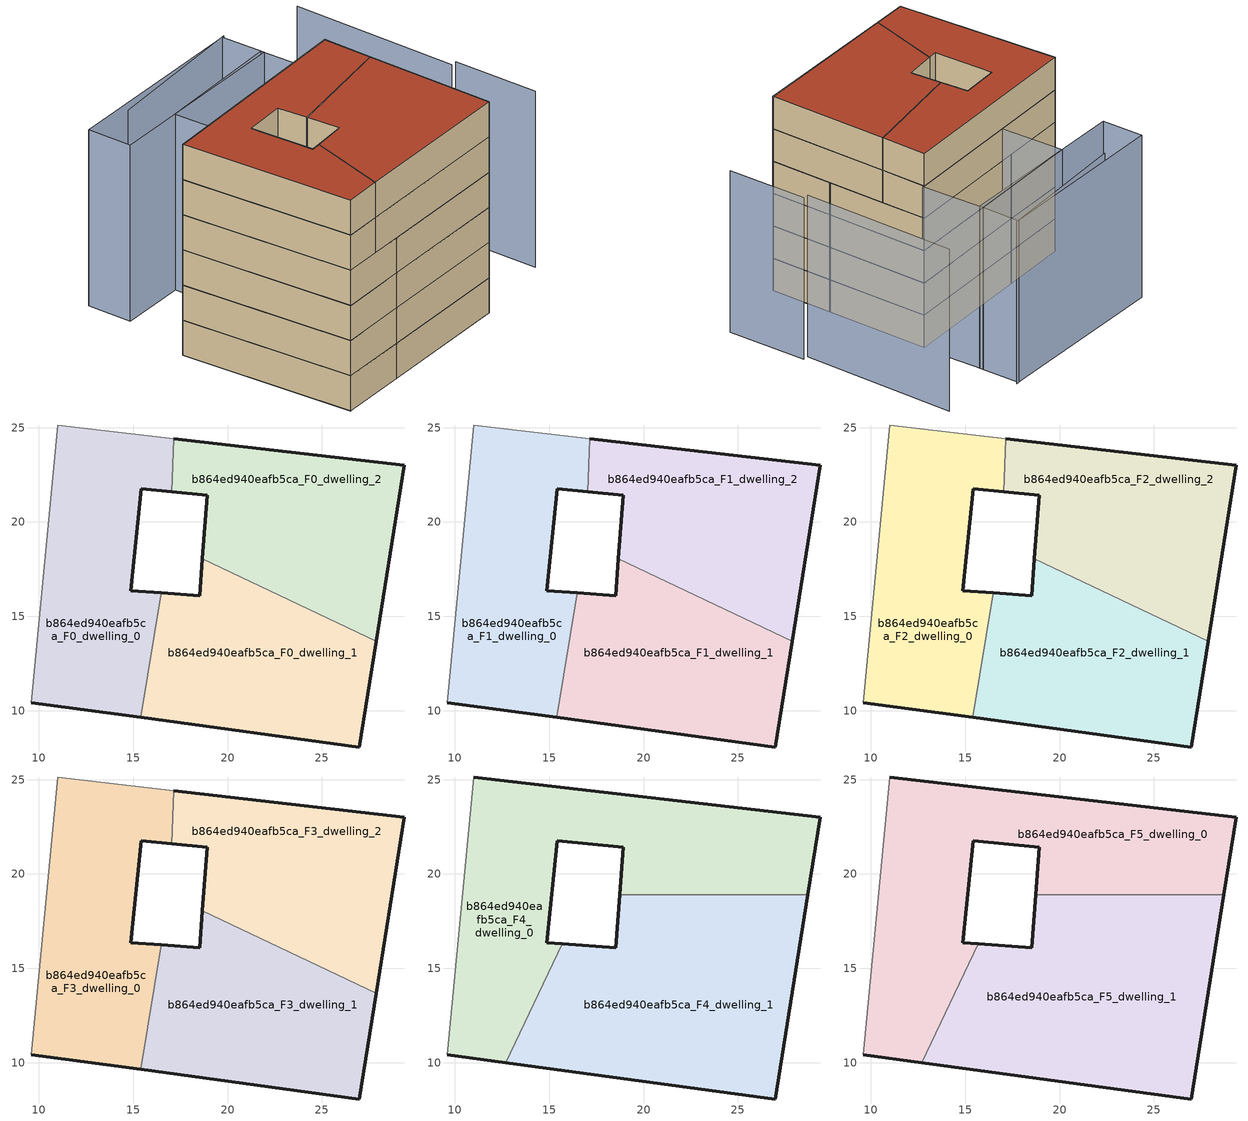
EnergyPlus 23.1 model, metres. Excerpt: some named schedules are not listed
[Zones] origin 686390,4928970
b864ed940eafb5ca_F0_dwelling_0
 floor ground (EU_floor_Construction): 15.39,9.64 16.48,16.24 14.86,16.35 15.42,21.76 17.04,21.61 17.15,24.42 10.99,25.14 9.59,10.42 z0
 wall outside (EU_wall_Construction): 17.04,21.61 15.42,21.76 14.86,16.35 16.48,16.24 / 15.39,9.64 9.59,10.42 z0:3
 wall adiabatic (EU_wall_Construction): 9.59,10.42 10.99,25.14 17.15,24.42 z0:3
 wall to b864ed940eafb5ca_F0_dwelling_2 (EU_wall_Construction): 17.15,24.42 17.04,21.61 z0:3
 wall to b864ed940eafb5ca_F0_dwelling_1 (EU_wall_Construction): 16.48,16.24 15.39,9.64 z0:3
b864ed940eafb5ca_F0_dwelling_1
 floor ground (EU_floor_Construction): 26.99,8.07 27.88,13.67 18.67,18.06 18.52,16.09 16.48,16.24 15.39,9.64 z0
 wall outside (EU_wall_Construction): 16.48,16.24 18.52,16.09 18.67,18.06 / 27.88,13.67 26.99,8.07 15.39,9.64 z0:3
 wall to b864ed940eafb5ca_F0_dwelling_2 (EU_wall_Construction): 18.67,18.06 27.88,13.67 z0:3
b864ed940eafb5ca_F0_dwelling_2
 floor ground (EU_floor_Construction): 27.88,13.67 29.37,23 17.15,24.42 17.04,21.61 18.92,21.42 18.67,18.06 z0
 wall outside (EU_wall_Construction): 18.67,18.06 18.92,21.42 17.04,21.61 / 17.15,24.42 29.37,23 27.88,13.67 z0:3
b864ed940eafb5ca_F1_dwelling_0
 floor to b864ed940eafb5ca_F0_dwelling_0 (EU_floor_Construction): 15.39,9.64 16.48,16.24 14.86,16.35 15.42,21.76 17.04,21.61 17.15,24.42 10.99,25.14 9.59,10.42 z3
 wall outside (EU_wall_Construction): 17.04,21.61 15.42,21.76 14.86,16.35 16.48,16.24 / 15.39,9.64 9.59,10.42 z3:6
 wall adiabatic (EU_wall_Construction): 9.59,10.42 10.99,25.14 17.15,24.42 z3:6
 wall to b864ed940eafb5ca_F1_dwelling_2 (EU_wall_Construction): 17.15,24.42 17.04,21.61 z3:6
 wall to b864ed940eafb5ca_F1_dwelling_1 (EU_wall_Construction): 16.48,16.24 15.39,9.64 z3:6
b864ed940eafb5ca_F1_dwelling_1
 floor to b864ed940eafb5ca_F0_dwelling_1 (EU_floor_Construction): 26.99,8.07 27.88,13.67 18.67,18.06 18.52,16.09 16.48,16.24 15.39,9.64 z3
 wall outside (EU_wall_Construction): 16.48,16.24 18.52,16.09 18.67,18.06 / 27.88,13.67 26.99,8.07 15.39,9.64 z3:6
 wall to b864ed940eafb5ca_F1_dwelling_2 (EU_wall_Construction): 18.67,18.06 27.88,13.67 z3:6
b864ed940eafb5ca_F1_dwelling_2
 floor to b864ed940eafb5ca_F0_dwelling_2 (EU_floor_Construction): 27.88,13.67 29.37,23 17.15,24.42 17.04,21.61 18.92,21.42 18.67,18.06 z3
 wall outside (EU_wall_Construction): 18.67,18.06 18.92,21.42 17.04,21.61 / 17.15,24.42 29.37,23 27.88,13.67 z3:6
b864ed940eafb5ca_F2_dwelling_0
 floor to b864ed940eafb5ca_F1_dwelling_0 (EU_floor_Construction): 15.39,9.64 16.48,16.24 14.86,16.35 15.42,21.76 17.04,21.61 17.15,24.42 10.99,25.14 9.59,10.42 z6
 wall outside (EU_wall_Construction): 17.04,21.61 15.42,21.76 14.86,16.35 16.48,16.24 / 15.39,9.64 9.59,10.42 z6:9
 wall adiabatic (EU_wall_Construction): 9.59,10.42 10.99,25.14 17.15,24.42 z6:9
 wall to b864ed940eafb5ca_F2_dwelling_2 (EU_wall_Construction): 17.15,24.42 17.04,21.61 z6:9
 wall to b864ed940eafb5ca_F2_dwelling_1 (EU_wall_Construction): 16.48,16.24 15.39,9.64 z6:9
b864ed940eafb5ca_F2_dwelling_1
 floor to b864ed940eafb5ca_F1_dwelling_1 (EU_floor_Construction): 26.99,8.07 27.88,13.67 18.67,18.06 18.52,16.09 16.48,16.24 15.39,9.64 z6
 wall outside (EU_wall_Construction): 16.48,16.24 18.52,16.09 18.67,18.06 / 27.88,13.67 26.99,8.07 15.39,9.64 z6:9
 wall to b864ed940eafb5ca_F2_dwelling_2 (EU_wall_Construction): 18.67,18.06 27.88,13.67 z6:9
b864ed940eafb5ca_F2_dwelling_2
 floor to b864ed940eafb5ca_F1_dwelling_2 (EU_floor_Construction): 27.88,13.67 29.37,23 17.15,24.42 17.04,21.61 18.92,21.42 18.67,18.06 z6
 wall outside (EU_wall_Construction): 18.67,18.06 18.92,21.42 17.04,21.61 / 17.15,24.42 29.37,23 27.88,13.67 z6:9
b864ed940eafb5ca_F3_dwelling_0
 floor to b864ed940eafb5ca_F2_dwelling_0 (EU_floor_Construction): 15.39,9.64 16.48,16.24 14.86,16.35 15.42,21.76 17.04,21.61 17.15,24.42 10.99,25.14 9.59,10.42 z9
 wall outside (EU_wall_Construction): 17.04,21.61 15.42,21.76 14.86,16.35 16.48,16.24 / 15.39,9.64 9.59,10.42 z9:12
 wall adiabatic (EU_wall_Construction): 9.59,10.42 10.99,25.14 17.15,24.42 z9:12
 wall to b864ed940eafb5ca_F3_dwelling_2 (EU_wall_Construction): 17.15,24.42 17.04,21.61 z9:12
 wall to b864ed940eafb5ca_F3_dwelling_1 (EU_wall_Construction): 16.48,16.24 15.39,9.64 z9:12
b864ed940eafb5ca_F3_dwelling_1
 floor to b864ed940eafb5ca_F2_dwelling_1 (EU_floor_Construction): 26.99,8.07 27.88,13.67 18.67,18.06 18.52,16.09 16.48,16.24 15.39,9.64 z9
 wall outside (EU_wall_Construction): 16.48,16.24 18.52,16.09 18.67,18.06 / 27.88,13.67 26.99,8.07 15.39,9.64 z9:12
 wall to b864ed940eafb5ca_F3_dwelling_2 (EU_wall_Construction): 18.67,18.06 27.88,13.67 z9:12
b864ed940eafb5ca_F3_dwelling_2
 floor to b864ed940eafb5ca_F2_dwelling_2 (EU_floor_Construction): 27.88,13.67 29.37,23 17.15,24.42 17.04,21.61 18.92,21.42 18.67,18.06 z9
 wall outside (EU_wall_Construction): 18.67,18.06 18.92,21.42 17.04,21.61 / 17.15,24.42 29.37,23 27.88,13.67 z9:12
b864ed940eafb5ca_F4_dwelling_0
 floor to b864ed940eafb5ca_F3_dwelling_0 (EU_floor_Construction): 12.69,10 15.69,16.29 14.86,16.35 15.42,21.76 17.04,21.61 17.15,24.42 10.99,25.14 9.59,10.42 z12
 floor to b864ed940eafb5ca_F3_dwelling_2 (EU_floor_Construction): 28.71,18.89 29.37,23 17.15,24.42 17.04,21.61 18.92,21.42 18.73,18.89 z12
 wall outside (EU_wall_Construction): 10.99,25.14 29.37,23 28.71,18.89 / 18.73,18.89 18.92,21.42 15.42,21.76 14.86,16.35 15.69,16.29 / 12.69,10 9.59,10.42 z12:15
 wall to b864ed940eafb5ca_F4_dwelling_1 (EU_wall_Construction): 28.71,18.89 18.73,18.89 / 15.69,16.29 12.69,10 z12:15
 wall adiabatic (EU_wall_Construction): 9.59,10.42 10.99,25.14 z12:15
b864ed940eafb5ca_F4_dwelling_1
 floor to b864ed940eafb5ca_F3_dwelling_1 (EU_floor_Construction): 26.99,8.07 27.88,13.67 18.67,18.06 18.52,16.09 16.48,16.24 15.39,9.64 z12
 floor to b864ed940eafb5ca_F3_dwelling_0 (EU_floor_Construction): 15.39,9.64 16.48,16.24 15.69,16.29 12.69,10 z12
 floor to b864ed940eafb5ca_F3_dwelling_2 (EU_floor_Construction): 27.88,13.67 28.71,18.89 18.73,18.89 18.67,18.06 z12
 wall outside (EU_wall_Construction): 15.69,16.29 18.52,16.09 18.73,18.89 / 28.71,18.89 26.99,8.07 12.69,10 z12:15
b864ed940eafb5ca_F5_dwelling_0
 floor to b864ed940eafb5ca_F4_dwelling_0 (EU_floor_Construction): 28.71,18.89 29.37,23 10.99,25.14 9.59,10.42 12.69,10 15.69,16.29 14.86,16.35 15.42,21.76 18.92,21.42 18.73,18.89 z15
 wall outside (EU_wall_Construction): 10.99,25.14 29.37,23 28.71,18.89 / 18.73,18.89 18.92,21.42 15.42,21.76 14.86,16.35 15.69,16.29 / 12.69,10 9.59,10.42 z15:18
 wall to b864ed940eafb5ca_F5_dwelling_1 (EU_wall_Construction): 28.71,18.89 18.73,18.89 / 15.69,16.29 12.69,10 z15:18
 wall adiabatic (EU_wall_Construction): 9.59,10.42 10.99,25.14 z15:18
 roof outside (EU_roof_Construction): 29.37,23 28.71,18.89 18.73,18.89 18.92,21.42 15.42,21.76 14.86,16.35 15.69,16.29 12.69,10 9.59,10.42 10.99,25.14 z18
b864ed940eafb5ca_F5_dwelling_1
 floor to b864ed940eafb5ca_F4_dwelling_1 (EU_floor_Construction): 26.99,8.07 28.71,18.89 18.73,18.89 18.52,16.09 15.69,16.29 12.69,10 z15
 wall outside (EU_wall_Construction): 15.69,16.29 18.52,16.09 18.73,18.89 / 28.71,18.89 26.99,8.07 12.69,10 z15:18
 roof outside (EU_roof_Construction): 28.71,18.89 26.99,8.07 12.69,10 15.69,16.29 18.52,16.09 18.73,18.89 z18
shading: 34.44,8.15 35.49,15.33 / 10.99,25.14 9.59,10.42 / 34.99,15.41 37.27,29.44 / 30.92,32.2 18.04,33.37 / 18.44,24.27 19.14,30.09 / 19.14,30.09 30.19,28.76 / 30.19,28.76 29.49,22.94 / 29.49,22.94 18.44,24.27 / 14.17,34.64 30.7,32.21 / 30.7,32.21 30.15,28.44 / 30.15,28.44 13.61,30.87 / 13.61,30.87 14.17,34.64 z0:15
[Building]
EU S2 Campaign: North Axis=0; Terrain=City; Solar Distribution=FullExterior
[Site:Location]
Bologna: Latitude=44.5; Longitude=11.25; Time Zone=1; Elevation=37
[SizingPeriod:WeatherFileDays]
AnnualSizingPeriod: Begin Month=1; Begin Day of Month=1; End Month=12; End Day of Month=31; Day of Week for Start Day=Monday; Use Weather File Daylight Saving Period=No; Use Weather File Rain and Snow Indicators=No
[MATERIAL]
EU_InternalMass_Material: Roughness=MediumRough; Thickness=0.1; Conductivity=1; Density=1800; Specific Heat=900; Thermal Absorptance=0.9; Solar Absorptance=0.7; Visible Absorptance=0.7
[MATERIAL:NOMASS] Roughness=MediumRough; Thermal Absorptance=0.9; Solar Absorptance=0.7; Visible Absorptance=0.7
Name | Thermal Resistance
EU_wall_NoMass | 0.905828
EU_roof_NoMass | 0.37593
EU_floor_NoMass | 0.67114
[CONSTRUCTION]
EU_wall_Construction: EU_wall_NoMass
EU_roof_Construction: EU_roof_NoMass
EU_floor_Construction: EU_floor_NoMass
EU_InternalMass_Construction: EU_InternalMass_Material
[ZONE] Type=1; Multiplier=1; Ceiling Height=autocalculate; Floor Area=autocalculate; Part of Total Floor Area=Yes
Name | Volume
b864ed940eafb5ca_F0_dwelling_0; b864ed940eafb5ca_F1_dwelling_0; b864ed940eafb5ca_F2_dwelling_0; b864ed940eafb5ca_F3_dwelling_0 | 250.092
b864ed940eafb5ca_F4_dwelling_0; b864ed940eafb5ca_F5_dwelling_0 | 375.129
b864ed940eafb5ca_F0_dwelling_1; b864ed940eafb5ca_F1_dwelling_1; b864ed940eafb5ca_F2_dwelling_1; b864ed940eafb5ca_F3_dwelling_1 | 250.08
b864ed940eafb5ca_F4_dwelling_1; b864ed940eafb5ca_F5_dwelling_1 | 375.117
b864ed940eafb5ca_F0_dwelling_2; b864ed940eafb5ca_F1_dwelling_2; b864ed940eafb5ca_F2_dwelling_2; b864ed940eafb5ca_F3_dwelling_2 | 250.084
[INTERNALMASS] Construction=EU_InternalMass_Construction
Name | Zone or ZoneList | Surface Area
b864ed940eafb5ca_F0_dwelling_0_EU_InternalMass | b864ed940eafb5ca_F0_dwelling_0 | 83.364
b864ed940eafb5ca_F0_dwelling_1_EU_InternalMass | b864ed940eafb5ca_F0_dwelling_1 | 83.3599
b864ed940eafb5ca_F0_dwelling_2_EU_InternalMass | b864ed940eafb5ca_F0_dwelling_2 | 83.3608
b864ed940eafb5ca_F1_dwelling_0_EU_InternalMass | b864ed940eafb5ca_F1_dwelling_0 | 83.364
b864ed940eafb5ca_F1_dwelling_1_EU_InternalMass | b864ed940eafb5ca_F1_dwelling_1 | 83.3599
b864ed940eafb5ca_F1_dwelling_2_EU_InternalMass | b864ed940eafb5ca_F1_dwelling_2 | 83.3608
b864ed940eafb5ca_F2_dwelling_0_EU_InternalMass | b864ed940eafb5ca_F2_dwelling_0 | 83.364
b864ed940eafb5ca_F2_dwelling_1_EU_InternalMass | b864ed940eafb5ca_F2_dwelling_1 | 83.3599
b864ed940eafb5ca_F2_dwelling_2_EU_InternalMass | b864ed940eafb5ca_F2_dwelling_2 | 83.3608
b864ed940eafb5ca_F3_dwelling_0_EU_InternalMass | b864ed940eafb5ca_F3_dwelling_0 | 83.364
b864ed940eafb5ca_F3_dwelling_1_EU_InternalMass | b864ed940eafb5ca_F3_dwelling_1 | 83.3599
b864ed940eafb5ca_F3_dwelling_2_EU_InternalMass | b864ed940eafb5ca_F3_dwelling_2 | 83.3608
b864ed940eafb5ca_F4_dwelling_0_EU_InternalMass | b864ed940eafb5ca_F4_dwelling_0 | 125.043
b864ed940eafb5ca_F4_dwelling_1_EU_InternalMass | b864ed940eafb5ca_F4_dwelling_1 | 125.039
b864ed940eafb5ca_F5_dwelling_0_EU_InternalMass | b864ed940eafb5ca_F5_dwelling_0 | 125.043
b864ed940eafb5ca_F5_dwelling_1_EU_InternalMass | b864ed940eafb5ca_F5_dwelling_1 | 125.039
[OTHEREQUIPMENT] Fuel Type=Electricity; Design Level Calculation Method=Watts/Area; Power per Zone Floor Area=1; Fraction Latent=0; Fraction Radiant=0; Fraction Lost=0; Carbon Dioxide Generation Rate=0; EndUse Subcategory=EU_Step8_InternalGains
Name | Zone or ZoneList or Space or SpaceList | Schedule
EU_Step8_InternalGain_b864ed940eafb5ca_F0_dwelling_0_f000 | b864ed940eafb5ca_F0_dwelling_0 | EU_Step8_GainSchedule_b864ed940eafb5ca_F0_dwelling_0_f000
EU_Step8_InternalGain_b864ed940eafb5ca_F0_dwelling_1_f000 | b864ed940eafb5ca_F0_dwelling_1 | EU_Step8_GainSchedule_b864ed940eafb5ca_F0_dwelling_1_f000
EU_Step8_InternalGain_b864ed940eafb5ca_F0_dwelling_2_f000 | b864ed940eafb5ca_F0_dwelling_2 | EU_Step8_GainSchedule_b864ed940eafb5ca_F0_dwelling_2_f000
EU_Step8_InternalGain_b864ed940eafb5ca_F1_dwelling_0_f000 | b864ed940eafb5ca_F1_dwelling_0 | EU_Step8_GainSchedule_b864ed940eafb5ca_F1_dwelling_0_f000
EU_Step8_InternalGain_b864ed940eafb5ca_F1_dwelling_1_f000 | b864ed940eafb5ca_F1_dwelling_1 | EU_Step8_GainSchedule_b864ed940eafb5ca_F1_dwelling_1_f000
EU_Step8_InternalGain_b864ed940eafb5ca_F1_dwelling_2_f000 | b864ed940eafb5ca_F1_dwelling_2 | EU_Step8_GainSchedule_b864ed940eafb5ca_F1_dwelling_2_f000
EU_Step8_InternalGain_b864ed940eafb5ca_F2_dwelling_0_f000 | b864ed940eafb5ca_F2_dwelling_0 | EU_Step8_GainSchedule_b864ed940eafb5ca_F2_dwelling_0_f000
EU_Step8_InternalGain_b864ed940eafb5ca_F2_dwelling_1_f000 | b864ed940eafb5ca_F2_dwelling_1 | EU_Step8_GainSchedule_b864ed940eafb5ca_F2_dwelling_1_f000
EU_Step8_InternalGain_b864ed940eafb5ca_F2_dwelling_2_f000 | b864ed940eafb5ca_F2_dwelling_2 | EU_Step8_GainSchedule_b864ed940eafb5ca_F2_dwelling_2_f000
EU_Step8_InternalGain_b864ed940eafb5ca_F3_dwelling_0_f000 | b864ed940eafb5ca_F3_dwelling_0 | EU_Step8_GainSchedule_b864ed940eafb5ca_F3_dwelling_0_f000
EU_Step8_InternalGain_b864ed940eafb5ca_F3_dwelling_1_f000 | b864ed940eafb5ca_F3_dwelling_1 | EU_Step8_GainSchedule_b864ed940eafb5ca_F3_dwelling_1_f000
EU_Step8_InternalGain_b864ed940eafb5ca_F3_dwelling_2_f000 | b864ed940eafb5ca_F3_dwelling_2 | EU_Step8_GainSchedule_b864ed940eafb5ca_F3_dwelling_2_f000
EU_Step8_InternalGain_b864ed940eafb5ca_F4_dwelling_0_f000 | b864ed940eafb5ca_F4_dwelling_0 | EU_Step8_GainSchedule_b864ed940eafb5ca_F4_dwelling_0_f000
EU_Step8_InternalGain_b864ed940eafb5ca_F4_dwelling_1_f000 | b864ed940eafb5ca_F4_dwelling_1 | EU_Step8_GainSchedule_b864ed940eafb5ca_F4_dwelling_1_f000
EU_Step8_InternalGain_b864ed940eafb5ca_F5_dwelling_0_f000 | b864ed940eafb5ca_F5_dwelling_0 | EU_Step8_GainSchedule_b864ed940eafb5ca_F5_dwelling_0_f000
EU_Step8_InternalGain_b864ed940eafb5ca_F5_dwelling_1_f000 | b864ed940eafb5ca_F5_dwelling_1 | EU_Step8_GainSchedule_b864ed940eafb5ca_F5_dwelling_1_f000
[ZONEVENTILATION:DESIGNFLOWRATE] Schedule=EU_AlwaysOn; Design Flow Rate Calculation Method=AirChanges/Hour; Air Changes per Hour=0.73129; Ventilation Type=Natural; Fan Pressure Rise=0; Fan Total Efficiency=1; Constant Term Coefficient=1; Temperature Term Coefficient=0; Velocity Term Coefficient=0; Velocity Squared Term Coefficient=0; Minimum Indoor Temperature=-100; Maximum Indoor Temperature=100; Delta Temperature=-100; Minimum Outdoor Temperature=-100; Maximum Outdoor Temperature=100; Maximum Wind Speed=40
Name | Zone or ZoneList or Space or SpaceList
EU_ConstantAir_b864ed940eafb5ca_F0_dwelling_0 | b864ed940eafb5ca_F0_dwelling_0
EU_ConstantAir_b864ed940eafb5ca_F0_dwelling_1 | b864ed940eafb5ca_F0_dwelling_1
EU_ConstantAir_b864ed940eafb5ca_F0_dwelling_2 | b864ed940eafb5ca_F0_dwelling_2
EU_ConstantAir_b864ed940eafb5ca_F1_dwelling_0 | b864ed940eafb5ca_F1_dwelling_0
EU_ConstantAir_b864ed940eafb5ca_F1_dwelling_1 | b864ed940eafb5ca_F1_dwelling_1
EU_ConstantAir_b864ed940eafb5ca_F1_dwelling_2 | b864ed940eafb5ca_F1_dwelling_2
EU_ConstantAir_b864ed940eafb5ca_F2_dwelling_0 | b864ed940eafb5ca_F2_dwelling_0
EU_ConstantAir_b864ed940eafb5ca_F2_dwelling_1 | b864ed940eafb5ca_F2_dwelling_1
EU_ConstantAir_b864ed940eafb5ca_F2_dwelling_2 | b864ed940eafb5ca_F2_dwelling_2
EU_ConstantAir_b864ed940eafb5ca_F3_dwelling_0 | b864ed940eafb5ca_F3_dwelling_0
EU_ConstantAir_b864ed940eafb5ca_F3_dwelling_1 | b864ed940eafb5ca_F3_dwelling_1
EU_ConstantAir_b864ed940eafb5ca_F3_dwelling_2 | b864ed940eafb5ca_F3_dwelling_2
EU_ConstantAir_b864ed940eafb5ca_F4_dwelling_0 | b864ed940eafb5ca_F4_dwelling_0
EU_ConstantAir_b864ed940eafb5ca_F4_dwelling_1 | b864ed940eafb5ca_F4_dwelling_1
EU_ConstantAir_b864ed940eafb5ca_F5_dwelling_0 | b864ed940eafb5ca_F5_dwelling_0
EU_ConstantAir_b864ed940eafb5ca_F5_dwelling_1 | b864ed940eafb5ca_F5_dwelling_1
[HVACTEMPLATE:THERMOSTAT] Constant Heating Setpoint=20; Constant Cooling Setpoint=50
EU_HeatOnly_b864ed940eafb5ca_F0_dwelling_0; EU_HeatOnly_b864ed940eafb5ca_F0_dwelling_1; EU_HeatOnly_b864ed940eafb5ca_F0_dwelling_2; EU_HeatOnly_b864ed940eafb5ca_F1_dwelling_0; EU_HeatOnly_b864ed940eafb5ca_F1_dwelling_1; EU_HeatOnly_b864ed940eafb5ca_F1_dwelling_2; EU_HeatOnly_b864ed940eafb5ca_F2_dwelling_0; EU_HeatOnly_b864ed940eafb5ca_F2_dwelling_1; EU_HeatOnly_b864ed940eafb5ca_F2_dwelling_2; EU_HeatOnly_b864ed940eafb5ca_F3_dwelling_0; EU_HeatOnly_b864ed940eafb5ca_F3_dwelling_1; EU_HeatOnly_b864ed940eafb5ca_F3_dwelling_2; EU_HeatOnly_b864ed940eafb5ca_F4_dwelling_0; EU_HeatOnly_b864ed940eafb5ca_F4_dwelling_1; EU_HeatOnly_b864ed940eafb5ca_F5_dwelling_0; EU_HeatOnly_b864ed940eafb5ca_F5_dwelling_1
[HVACTEMPLATE:ZONE:IDEALLOADSAIRSYSTEM] System Availability Schedule=EU_AlwaysOn; Maximum Heating Supply Air Temperature=50; Minimum Cooling Supply Air Temperature=13; Maximum Heating Supply Air Humidity Ratio=0.0156; Minimum Cooling Supply Air Humidity Ratio=0.0077; Heating Limit=NoLimit; Cooling Limit=NoLimit; Heating Availability Schedule=EU_AlwaysOn; Cooling Availability Schedule=EU_CoolingOff; Dehumidification Control Type=ConstantSensibleHeatRatio; Cooling Sensible Heat Ratio=0.7; Dehumidification Setpoint=60; Humidification Control Type=None; Humidification Setpoint=30; Outdoor Air Method=None; Outdoor Air Flow Rate per Person=0.00944; Outdoor Air Flow Rate per Zone Floor Area=0; Outdoor Air Flow Rate per Zone=0; Demand Controlled Ventilation Type=None; Outdoor Air Economizer Type=NoEconomizer; Heat Recovery Type=None; Sensible Heat Recovery Effectiveness=0.7; Latent Heat Recovery Effectiveness=0.65
Name | Template Thermostat
b864ed940eafb5ca_F0_dwelling_0 | EU_HeatOnly_b864ed940eafb5ca_F0_dwelling_0
b864ed940eafb5ca_F0_dwelling_1 | EU_HeatOnly_b864ed940eafb5ca_F0_dwelling_1
b864ed940eafb5ca_F0_dwelling_2 | EU_HeatOnly_b864ed940eafb5ca_F0_dwelling_2
b864ed940eafb5ca_F1_dwelling_0 | EU_HeatOnly_b864ed940eafb5ca_F1_dwelling_0
b864ed940eafb5ca_F1_dwelling_1 | EU_HeatOnly_b864ed940eafb5ca_F1_dwelling_1
b864ed940eafb5ca_F1_dwelling_2 | EU_HeatOnly_b864ed940eafb5ca_F1_dwelling_2
b864ed940eafb5ca_F2_dwelling_0 | EU_HeatOnly_b864ed940eafb5ca_F2_dwelling_0
b864ed940eafb5ca_F2_dwelling_1 | EU_HeatOnly_b864ed940eafb5ca_F2_dwelling_1
b864ed940eafb5ca_F2_dwelling_2 | EU_HeatOnly_b864ed940eafb5ca_F2_dwelling_2
b864ed940eafb5ca_F3_dwelling_0 | EU_HeatOnly_b864ed940eafb5ca_F3_dwelling_0
b864ed940eafb5ca_F3_dwelling_1 | EU_HeatOnly_b864ed940eafb5ca_F3_dwelling_1
b864ed940eafb5ca_F3_dwelling_2 | EU_HeatOnly_b864ed940eafb5ca_F3_dwelling_2
b864ed940eafb5ca_F4_dwelling_0 | EU_HeatOnly_b864ed940eafb5ca_F4_dwelling_0
b864ed940eafb5ca_F4_dwelling_1 | EU_HeatOnly_b864ed940eafb5ca_F4_dwelling_1
